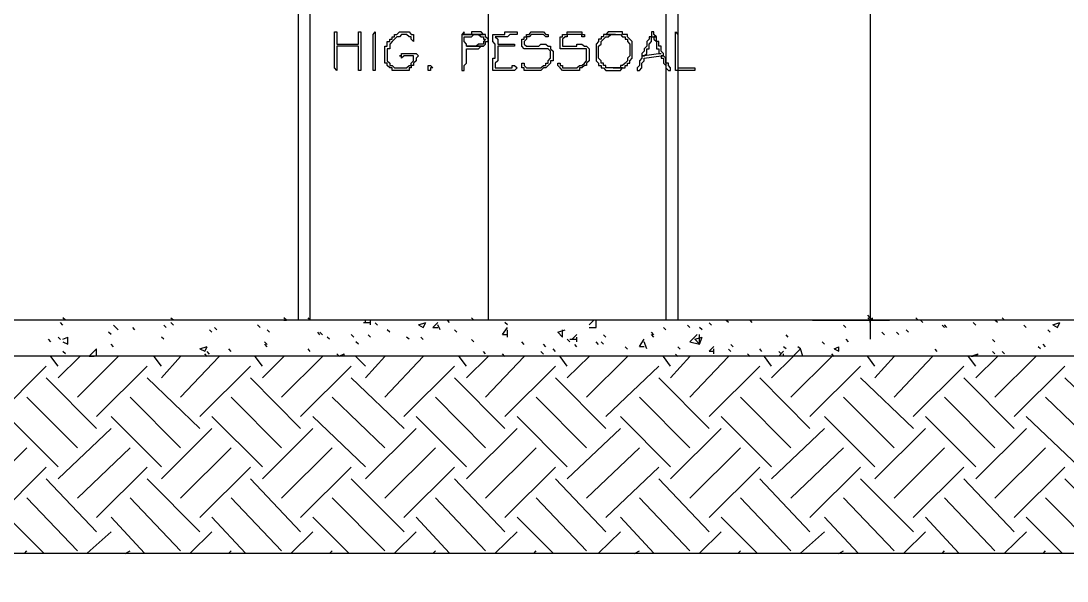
# Model space of a CAD drawing. Header units: millimetres. Extents: x -518.8 to -461.2, y 3.5 to 44.2.
# Drawn here: x -472.894 to -470.121, y 39.713 to 41.198 of the extents above; entities that cross this region are included whole.
import ezdxf

# ---------------------------------------------------------------- set-up
doc = ezdxf.new("R2010")
doc.units = ezdxf.units.MM
doc.header["$MEASUREMENT"] = 0
for name, color, linetype in [('16', 16, 'Continuous'), ('5', 5, 'Continuous'), ('6', 6, 'Continuous'), ('MYSOLIDS', 7, 'Continuous')]:
    doc.layers.add(name, color=color, linetype=linetype)

msp = doc.modelspace()

# ---------------------------------------------------------------- linework, layer by layer
at = {"layer": '16'}
for points in [[(-470.6436, 42.5631), (-470.6436, 40.3541)], [(-470.7963, 40.4052), (-470.5925, 40.4052)], [(-470.6436, 40.4112), (-470.6496, 40.418)], [(-470.6496, 40.4052), (-470.6436, 40.4052), (-470.6436, 40.4052), (-470.6496, 40.4112)], [(-470.6436, 40.3985), (-470.6436, 40.4052), (-470.6436, 40.4052), (-470.6369, 40.4052), (-470.6369, 40.4052), (-470.6369, 40.4112)], [(-470.6436, 40.4052), (-470.6436, 40.3985)]]:
    msp.add_lwpolyline(points, dxfattribs=at)
at = {"layer": '5'}
for points in [[(-464.7361, 40.4052), (-478.9196, 40.4052)], [(-469.0963, 40.3097), (-478.9196, 40.3097)]]:
    msp.add_lwpolyline(points, dxfattribs=at)
at = {"layer": '6'}
for points in [[(-472.1587, 40.4052), (-472.1587, 42.512), (-471.1527, 42.512), (-471.1527, 40.4052)], [(-472.1271, 40.4052), (-472.1271, 42.4804), (-472.1271, 42.4804), (-471.185, 42.4804), (-471.185, 42.4804), (-471.185, 40.4052)], [(-471.6557, 42.4804), (-471.6557, 40.4052)], [(-472.7827, 40.3917), (-472.7887, 40.3985)], [(-472.776, 40.4052), (-472.7827, 40.4112)], [(-472.4895, 40.4045), (-472.4963, 40.4105)], [(-472.4895, 40.3917), (-472.4963, 40.3985)], [(-472.1902, 40.4052), (-472.197, 40.4112)], [(-472.197, 40.4052), (-472.1902, 40.4052)], [(-472.1271, 40.4052), (-472.1331, 40.4112)], [(-471.9865, 40.3985), (-471.9677, 40.3985)], [(-471.9805, 40.3985), (-471.9805, 40.4052)], [(-471.9677, 40.3924), (-471.9677, 40.4052)], [(-471.9489, 40.3917), (-471.9549, 40.3977)], [(-471.8406, 40.3924), (-471.8211, 40.3985)], [(-471.8278, 40.3857), (-471.8211, 40.3985)], [(-471.8023, 40.3857), (-471.7895, 40.3985)], [(-471.7579, 40.3985), (-471.7639, 40.4045)], [(-471.694, 40.4045), (-471.7, 40.4112)], [(-471.6045, 40.3924), (-471.6113, 40.3985)], [(-471.388, 40.3924), (-471.376, 40.4052)], [(-471.3692, 40.3857), (-471.3692, 40.4052)], [(-471.0639, 40.3917), (-471.0699, 40.3977)], [(-471.0188, 40.3985), (-471.0256, 40.4045)], [(-470.9557, 40.3985), (-470.9617, 40.4045)], [(-470.6369, 40.4045), (-470.6436, 40.4112)], [(-470.5158, 40.4052), (-470.5226, 40.4112)], [(-470.5158, 40.4052), (-470.5226, 40.4112)], [(-470.5038, 40.3985), (-470.5098, 40.4045)], [(-470.3632, 40.3917), (-470.3699, 40.3985)], [(-470.306, 40.3985), (-470.3128, 40.4045)], [(-470.2872, 40.4045), (-470.2933, 40.4112)], [(-470.1594, 40.3924), (-470.1406, 40.3985)], [(-470.1466, 40.3857), (-470.1406, 40.3985)], [(-472.6549, 40.3669), (-472.6617, 40.3729)], [(-472.6421, 40.3857), (-472.6489, 40.3917)], [(-472.6361, 40.3789), (-472.6421, 40.3857)], [(-472.5918, 40.3789), (-472.5978, 40.3857)], [(-472.509, 40.3857), (-472.5151, 40.3917)], [(-472.388, 40.3729), (-472.394, 40.3797)], [(-472.3752, 40.3789), (-472.3812, 40.3857)], [(-472.2602, 40.3857), (-472.2669, 40.3924)], [(-472.2354, 40.3729), (-472.2414, 40.3789)], [(-472.1015, 40.3661), (-472.1075, 40.3729)], [(-472.0948, 40.3661), (-472.1015, 40.3729)], [(-471.9166, 40.3729), (-471.9233, 40.3789)], [(-471.8406, 40.3924), (-471.8278, 40.3857)], [(-471.8023, 40.3857), (-471.7895, 40.3857)], [(-471.7827, 40.3797), (-471.7895, 40.3924)], [(-471.7384, 40.3729), (-471.7451, 40.3797)], [(-471.6173, 40.3669), (-471.6045, 40.3857)], [(-471.6045, 40.3601), (-471.6045, 40.3797)], [(-471.4714, 40.3729), (-471.4519, 40.3797)], [(-471.4714, 40.3729), (-471.4587, 40.3601)], [(-471.4587, 40.3601), (-471.4587, 40.3797)], [(-471.388, 40.3857), (-471.3692, 40.3857)], [(-471.2166, 40.3661), (-471.2226, 40.3729)], [(-471.185, 40.3789), (-471.191, 40.3857)], [(-471.1211, 40.3857), (-471.1271, 40.3917)], [(-471.0887, 40.3797), (-471.0955, 40.3857)], [(-470.7075, 40.3857), (-470.7136, 40.3917)], [(-470.6053, 40.3661), (-470.6121, 40.3729)], [(-470.5669, 40.3669), (-470.5737, 40.3729)], [(-470.5414, 40.3729), (-470.5481, 40.3789)], [(-470.4459, 40.3857), (-470.4527, 40.3917)], [(-470.4399, 40.3857), (-470.4459, 40.3924)], [(-470.2301, 40.3857), (-470.2361, 40.3917)], [(-470.1662, 40.3729), (-470.1722, 40.3789)], [(-470.1594, 40.3924), (-470.1466, 40.3857)], [(-472.8143, 40.3473), (-472.8211, 40.3541)], [(-472.7887, 40.3533), (-472.7955, 40.3601)], [(-472.7827, 40.3541), (-472.7699, 40.3601)], [(-472.7827, 40.3473), (-472.7699, 40.3413)], [(-472.7699, 40.3413), (-472.7699, 40.3601)], [(-472.6489, 40.3345), (-472.6549, 40.3413)], [(-472.5151, 40.3541), (-472.5218, 40.3601)], [(-472.2414, 40.3406), (-472.2481, 40.3473)], [(-472.2414, 40.3345), (-472.2474, 40.3413)], [(-472.076, 40.3541), (-472.082, 40.3601)], [(-472.0121, 40.3601), (-472.0188, 40.3669)], [(-471.9993, 40.3413), (-472.006, 40.3473)], [(-471.9677, 40.3601), (-471.9737, 40.3661)], [(-471.8654, 40.3541), (-471.8722, 40.3601)], [(-471.8278, 40.3533), (-471.8339, 40.3601)], [(-471.694, 40.3473), (-471.7, 40.3533)], [(-471.6173, 40.3669), (-471.6045, 40.3669)], [(-471.5602, 40.3406), (-471.5669, 40.3473)], [(-471.503, 40.3345), (-471.509, 40.3413)], [(-471.4391, 40.3473), (-471.4459, 40.3541)], [(-471.4391, 40.3541), (-471.4203, 40.3541)], [(-471.4331, 40.3541), (-471.4203, 40.3669)], [(-471.4203, 40.3473), (-471.4203, 40.3601)], [(-471.3632, 40.3406), (-471.3692, 40.3473)], [(-471.3504, 40.3413), (-471.3564, 40.3473)], [(-471.3436, 40.3601), (-471.3504, 40.3661)], [(-471.2549, 40.3353), (-471.2421, 40.3541)], [(-471.2354, 40.3285), (-471.2421, 40.3473)], [(-471.2166, 40.3601), (-471.2226, 40.3669)], [(-471.1211, 40.3473), (-471.1015, 40.3669)], [(-471.1211, 40.3473), (-471.0955, 40.3413)], [(-471.1083, 40.3541), (-471.0887, 40.3601)], [(-471.1083, 40.3541), (-471.0955, 40.3413)], [(-471.0955, 40.3413), (-471.0955, 40.3669)], [(-471.0955, 40.3413), (-471.0887, 40.3601)], [(-470.8602, 40.3601), (-470.8662, 40.3661)], [(-470.7647, 40.3413), (-470.7707, 40.3473)], [(-470.7008, 40.3473), (-470.7068, 40.3541)], [(-470.3128, 40.3473), (-470.3188, 40.3533)], [(-470.179, 40.3345), (-470.185, 40.3413)], [(-472.776, 40.3157), (-472.7827, 40.3218)], [(-472.7128, 40.3097), (-472.6933, 40.3285)], [(-472.6933, 40.3097), (-472.6933, 40.3285)], [(-472.4196, 40.3285), (-472.4008, 40.3353)], [(-472.4196, 40.3285), (-472.4068, 40.3225)], [(-472.4068, 40.3225), (-472.4008, 40.3345)], [(-472.4008, 40.309), (-472.4068, 40.3157)], [(-472.394, 40.315), (-472.4008, 40.3218)], [(-472.3369, 40.3218), (-472.3429, 40.3285)], [(-472.1271, 40.3218), (-472.1331, 40.3285)], [(-472.0504, 40.3097), (-472.0564, 40.3157)], [(-472.0504, 40.3097), (-472.0376, 40.3157)], [(-472.0376, 40.3097), (-472.0376, 40.3157)], [(-471.6624, 40.3157), (-471.6684, 40.3218)], [(-471.6113, 40.309), (-471.6173, 40.3157)], [(-471.509, 40.315), (-471.5158, 40.3218)], [(-471.4775, 40.3218), (-471.4835, 40.3285)], [(-471.4203, 40.3345), (-471.4263, 40.3406)], [(-471.2865, 40.3278), (-471.2925, 40.3345)], [(-471.2549, 40.3353), (-471.2421, 40.3353)], [(-471.1527, 40.309), (-471.1594, 40.315)], [(-471.1466, 40.3278), (-471.1527, 40.3345)], [(-471.0699, 40.3225), (-471.0572, 40.3353)], [(-471.0699, 40.3225), (-471.0572, 40.3225)], [(-471.0572, 40.3157), (-471.0572, 40.3285)], [(-471.0128, 40.3218), (-471.0188, 40.3278)], [(-471.006, 40.3345), (-471.0128, 40.3406)], [(-470.9617, 40.309), (-470.9684, 40.3157)], [(-470.9301, 40.3218), (-470.9361, 40.3285)], [(-470.8857, 40.3097), (-470.873, 40.3225)], [(-470.879, 40.3157), (-470.8857, 40.3218)], [(-470.8662, 40.3285), (-470.873, 40.3345)], [(-470.873, 40.3097), (-470.873, 40.3157)], [(-470.8474, 40.3097), (-470.8278, 40.3285)], [(-470.8278, 40.3285), (-470.8346, 40.3345)], [(-470.8218, 40.3097), (-470.8278, 40.3285)], [(-470.7391, 40.309), (-470.7451, 40.3157)], [(-470.7391, 40.3285), (-470.7263, 40.3345)], [(-470.7391, 40.3285), (-470.7263, 40.3225)], [(-470.7263, 40.3225), (-470.7263, 40.3345)], [(-470.4654, 40.3218), (-470.4714, 40.3278)], [(-470.376, 40.3097), (-470.3572, 40.3157)], [(-470.3632, 40.3097), (-470.3572, 40.3157)], [(-470.3128, 40.3157), (-470.3188, 40.3218)], [(-470.2872, 40.3157), (-470.2933, 40.3218)], [(-470.1918, 40.3285), (-470.1978, 40.3345)], [(-472.7955, 40.2834), (-472.8143, 40.309)], [(-472.7955, 40.2518), (-472.7376, 40.309)], [(-472.7444, 40.2007), (-472.6361, 40.309)], [(-472.7128, 40.3097), (-472.7, 40.3097)], [(-472.5218, 40.2834), (-472.5406, 40.309)], [(-472.5218, 40.2518), (-472.4707, 40.309)], [(-472.4707, 40.2007), (-472.3684, 40.309)], [(-472.2542, 40.2834), (-472.273, 40.309)], [(-472.2542, 40.2518), (-472.197, 40.309)], [(-472.203, 40.2007), (-472.0948, 40.309)], [(-471.9805, 40.2834), (-472.006, 40.309)], [(-471.9805, 40.2518), (-471.9293, 40.309)], [(-471.9293, 40.2007), (-471.8278, 40.309)], [(-471.7128, 40.2834), (-471.7324, 40.309)], [(-471.7128, 40.2518), (-471.6557, 40.309)], [(-471.6624, 40.2007), (-471.5602, 40.309)], [(-471.4459, 40.2834), (-471.4647, 40.309)], [(-471.4459, 40.2518), (-471.388, 40.309)], [(-471.3948, 40.2007), (-471.2865, 40.309)], [(-471.1722, 40.2834), (-471.191, 40.309)], [(-471.1722, 40.2518), (-471.1211, 40.309)], [(-471.1211, 40.2007), (-471.0188, 40.309)], [(-470.9045, 40.2834), (-470.9233, 40.309)], [(-470.9045, 40.2518), (-470.8474, 40.309)], [(-470.8534, 40.2007), (-470.7451, 40.309)], [(-470.6308, 40.2834), (-470.6496, 40.309)], [(-470.6308, 40.2518), (-470.5797, 40.309)], [(-470.5797, 40.2007), (-470.4782, 40.309)], [(-470.3632, 40.2834), (-470.3827, 40.309)], [(-470.376, 40.3097), (-470.3699, 40.3097)], [(-470.3632, 40.2518), (-470.306, 40.309)], [(-470.3128, 40.2007), (-470.2045, 40.309)], [(-461.203, 40.2578), (-461.203, 39.8436), (-461.8835, 39.8436), (-461.8835, 36.909), (-469.5293, 36.909), (-469.5293, 39.7864), (-480.5489, 39.7864), (-480.5489, 40.2067)], [(-472.9609, 40.1496), (-472.8271, 40.2834)], [(-472.6933, 40.1496), (-472.5594, 40.2834)], [(-472.4196, 40.1496), (-472.2857, 40.2834)], [(-472.1527, 40.1496), (-472.0188, 40.2834)], [(-471.879, 40.1496), (-471.7451, 40.2834)], [(-471.6113, 40.1496), (-471.4775, 40.2834)], [(-471.3436, 40.1496), (-471.2038, 40.2834)], [(-471.0699, 40.1496), (-470.9361, 40.2834)], [(-470.803, 40.1496), (-470.6692, 40.2834)], [(-470.5293, 40.1496), (-470.3955, 40.2834)], [(-470.2617, 40.1496), (-470.1278, 40.2834)], [(-472.6933, 40.118), (-472.8271, 40.2518)], [(-472.4196, 40.118), (-472.5594, 40.2518)], [(-472.1527, 40.118), (-472.2857, 40.2518)], [(-471.8782, 40.118), (-472.0188, 40.2518)], [(-471.6113, 40.118), (-471.7451, 40.2518)], [(-471.3436, 40.118), (-471.4775, 40.2518)], [(-471.0699, 40.118), (-471.2038, 40.2518)], [(-470.803, 40.118), (-470.9361, 40.2518)], [(-470.5286, 40.118), (-470.6692, 40.2518)], [(-470.2617, 40.118), (-470.3955, 40.2518)], [(-469.988, 40.118), (-470.1278, 40.2518)], [(-472.7444, 40.0669), (-472.8782, 40.2007)], [(-472.4707, 40.0669), (-472.6045, 40.2007)], [(-472.203, 40.0669), (-472.3369, 40.2007)], [(-471.9293, 40.0669), (-472.0692, 40.2007)], [(-471.6624, 40.0669), (-471.7955, 40.2007)], [(-471.3948, 40.0669), (-471.5286, 40.2007)], [(-471.1211, 40.0669), (-471.2549, 40.2007)], [(-470.8534, 40.0669), (-470.9872, 40.2007)], [(-470.5797, 40.0669), (-470.7136, 40.2007)], [(-470.3128, 40.0669), (-470.4459, 40.2007)], [(-470.0391, 40.0669), (-470.179, 40.2007)], [(-472.7955, 40.0165), (-472.9286, 40.1496)], [(-472.5218, 40.0165), (-472.6549, 40.1496)], [(-472.2542, 40.0165), (-472.388, 40.1496)], [(-471.9805, 40.0165), (-472.1203, 40.1496)], [(-471.7128, 40.0165), (-471.8466, 40.1496)], [(-471.4459, 40.0165), (-471.579, 40.1496)], [(-471.1722, 40.0165), (-471.3053, 40.1496)], [(-470.9045, 40.0165), (-471.0384, 40.1496)], [(-470.6308, 40.0165), (-470.7647, 40.1496)], [(-470.3632, 40.0165), (-470.497, 40.1496)], [(-470.0895, 40.0165), (-470.2301, 40.1496)], [(-472.7955, 39.9842), (-472.6549, 40.118)], [(-472.5218, 39.9842), (-472.388, 40.118)], [(-472.2542, 39.9842), (-472.1203, 40.118)], [(-471.9805, 39.9842), (-471.8466, 40.118)], [(-471.7128, 39.9842), (-471.579, 40.118)], [(-471.4459, 39.9842), (-471.3053, 40.118)], [(-471.1722, 39.9842), (-471.0384, 40.118)], [(-470.9045, 39.9842), (-470.7647, 40.118)], [(-470.6308, 39.9842), (-470.497, 40.118)], [(-470.3632, 39.9842), (-470.2293, 40.118)], [(-473.0121, 39.933), (-472.8782, 40.0669)], [(-472.7444, 39.933), (-472.6045, 40.0669)], [(-472.4707, 39.933), (-472.3369, 40.0669)], [(-472.203, 39.933), (-472.0692, 40.0669)], [(-471.9293, 39.933), (-471.7955, 40.0669)], [(-471.6624, 39.933), (-471.5286, 40.0669)], [(-471.3948, 39.933), (-471.2549, 40.0669)], [(-471.1211, 39.933), (-470.9872, 40.0669)], [(-470.8534, 39.933), (-470.7136, 40.0669)], [(-470.5797, 39.933), (-470.4459, 40.0669)], [(-470.3128, 39.933), (-470.179, 40.0669)], [(-472.9609, 39.8819), (-472.8271, 40.0157)], [(-472.6933, 39.8819), (-472.5594, 40.0157)], [(-472.4196, 39.8819), (-472.2857, 40.0157)], [(-472.1527, 39.8819), (-472.0188, 40.0157)], [(-471.879, 39.8819), (-471.7451, 40.0157)], [(-471.6113, 39.8819), (-471.4775, 40.0157)], [(-471.3436, 39.8819), (-471.2038, 40.0157)], [(-471.0699, 39.8819), (-470.9361, 40.0157)], [(-470.803, 39.8819), (-470.6692, 40.0157)], [(-470.5293, 39.8819), (-470.3955, 40.0157)], [(-470.2617, 39.8819), (-470.1278, 40.0157)], [(-472.6933, 39.8443), (-472.8271, 39.9842)], [(-472.4196, 39.8443), (-472.5594, 39.9842)], [(-472.1527, 39.8443), (-472.2857, 39.9842)], [(-471.8782, 39.8443), (-472.0188, 39.9842)], [(-471.6113, 39.8443), (-471.7451, 39.9842)], [(-471.3436, 39.8443), (-471.4775, 39.9842)], [(-471.0699, 39.8443), (-471.2038, 39.9842)], [(-470.803, 39.8443), (-470.9361, 39.9842)], [(-470.5286, 39.8443), (-470.6692, 39.9842)], [(-470.2617, 39.8443), (-470.3955, 39.9842)], [(-469.988, 39.8443), (-470.1278, 39.9842)], [(-472.7444, 39.7932), (-472.8782, 39.9338)], [(-472.4707, 39.7932), (-472.6045, 39.9338)], [(-472.203, 39.7932), (-472.3369, 39.9338)], [(-471.9293, 39.7932), (-472.0692, 39.9338)], [(-471.6624, 39.7932), (-471.7955, 39.9338)], [(-471.3948, 39.7932), (-471.5286, 39.9338)], [(-471.1211, 39.7932), (-471.2549, 39.9338)], [(-470.8534, 39.7932), (-470.9872, 39.9338)], [(-470.5797, 39.7932), (-470.7136, 39.9338)], [(-470.3128, 39.7932), (-470.4459, 39.9338)], [(-470.0391, 39.7932), (-470.179, 39.9338)], [(-472.8331, 39.7872), (-472.9286, 39.8827)], [(-472.5662, 39.7872), (-472.6549, 39.8827)], [(-472.2985, 39.7872), (-472.388, 39.8827)], [(-472.0248, 39.7872), (-472.1203, 39.8827)], [(-471.7579, 39.7872), (-471.8466, 39.8827)], [(-471.4835, 39.7872), (-471.579, 39.8827)], [(-471.2166, 39.7872), (-471.3053, 39.8827)], [(-470.9429, 39.7872), (-471.0384, 39.8827)], [(-470.6752, 39.7872), (-470.7647, 39.8827)], [(-470.4083, 39.7872), (-470.497, 39.8827)], [(-470.1346, 39.7872), (-470.2301, 39.8827)], [(-472.7188, 39.7872), (-472.6549, 39.8443)], [(-472.4451, 39.7872), (-472.388, 39.8443)], [(-472.1775, 39.7872), (-472.1203, 39.8443)], [(-471.9038, 39.7872), (-471.8466, 39.8443)], [(-471.6369, 39.7872), (-471.579, 39.8443)], [(-471.3632, 39.7872), (-471.3053, 39.8443)], [(-471.0955, 39.7872), (-471.0384, 39.8443)], [(-470.8278, 39.7872), (-470.7647, 39.8443)], [(-470.5542, 39.7872), (-470.497, 39.8443)], [(-470.2872, 39.7872), (-470.2293, 39.8443)], [(-472.8842, 39.7864), (-472.8782, 39.7932)], [(-472.6173, 39.7864), (-472.6045, 39.7932)], [(-472.3436, 39.7864), (-472.3369, 39.7932)], [(-472.076, 39.7864), (-472.0692, 39.7932)], [(-471.8023, 39.7864), (-471.7955, 39.7932)], [(-471.5346, 39.7864), (-471.5286, 39.7932)], [(-471.2677, 39.7864), (-471.2549, 39.7932)], [(-470.994, 39.7864), (-470.9872, 39.7932)], [(-470.7263, 39.7864), (-470.7136, 39.7932)], [(-470.4527, 39.7864), (-470.4459, 39.7932)], [(-470.185, 39.7864), (-470.179, 39.7932)]]:
    msp.add_lwpolyline(points, dxfattribs=at)
at = {"layer": 'MYSOLIDS'}
for points in [[(-471.9993, 41.1308), (-472.006, 41.1308), (-472.006, 41.1308), (-472.0121, 41.1308), (-472.0188, 41.1308), (-472.0248, 41.1308), (-472.0248, 41.1308), (-472.0316, 41.1308), (-472.0376, 41.1308), (-472.0376, 41.1308), (-472.0444, 41.1308), (-472.0504, 41.1308), (-472.0504, 41.1308), (-472.0564, 41.1308), (-472.0564, 41.0736), (-472.0564, 41.0669), (-472.0564, 41.0669), (-472.0564, 41.0669), (-472.0564, 41.0669), (-472.0564, 41.0669), (-472.0564, 41.0669), (-472.0632, 41.0736), (-472.0632, 41.0736), (-472.0632, 41.1624), (-472.0632, 41.1691), (-472.0632, 41.1691), (-472.0564, 41.1691), (-472.0564, 41.1691), (-472.0564, 41.1691), (-472.0564, 41.1691), (-472.0564, 41.1624), (-472.0564, 41.1624), (-472.0564, 41.1368), (-472.0504, 41.1368), (-472.0444, 41.1368), (-472.0376, 41.1368), (-472.0376, 41.1368), (-472.0316, 41.1368), (-472.0248, 41.1368), (-472.0248, 41.1368), (-472.0188, 41.1368), (-472.0121, 41.1368), (-472.006, 41.1368), (-472.006, 41.1368), (-471.9993, 41.1368), (-471.9993, 41.1436), (-471.9993, 41.1496), (-471.9993, 41.1563), (-471.9993, 41.1563), (-471.9993, 41.1624), (-471.9993, 41.1624), (-471.9993, 41.1624), (-471.9993, 41.1624), (-471.9993, 41.1691), (-471.9993, 41.1691), (-471.9933, 41.1691), (-471.9933, 41.1691), (-471.9933, 41.1624), (-471.9933, 41.1624), (-471.9933, 41.1624), (-471.9933, 41.1563), (-471.9933, 41.1496), (-471.9933, 41.1436), (-471.9933, 41.1436), (-471.9933, 41.1368), (-471.9933, 41.1308), (-471.9933, 41.1308), (-471.9933, 41.124), (-471.9933, 41.118), (-471.9933, 41.112), (-471.9933, 41.112), (-471.9933, 41.1052), (-471.9933, 41.0992), (-471.9933, 41.0924), (-471.9933, 41.0924), (-471.9933, 41.0864), (-471.9933, 41.0797), (-471.9933, 41.0797), (-471.9933, 41.0736), (-471.9933, 41.0736), (-471.9933, 41.0736), (-471.9933, 41.0669), (-471.9933, 41.0669), (-471.9933, 41.0669), (-471.9933, 41.0669), (-471.9993, 41.0669), (-471.9993, 41.0669), (-471.9993, 41.0736), (-471.9993, 41.0736), (-471.9993, 41.0736), (-471.9993, 41.0736), (-471.9993, 41.0797), (-471.9993, 41.0864), (-471.9993, 41.0924), (-471.9993, 41.0924), (-471.9993, 41.0992), (-471.9993, 41.1052), (-471.9993, 41.112), (-471.9993, 41.112), (-471.9993, 41.118), (-471.9993, 41.124), (-471.9993, 41.124), (-471.9993, 41.1308), (-471.9993, 41.1308), (-471.9993, 41.1308), (-471.9993, 41.1308), (-471.9993, 41.1308)], [(-471.9549, 41.1052), (-471.9549, 41.1052), (-471.9549, 41.0992), (-471.9549, 41.0924), (-471.9549, 41.0924), (-471.9549, 41.0864), (-471.9549, 41.0797), (-471.9549, 41.0736), (-471.9549, 41.0736), (-471.9549, 41.0736), (-471.9549, 41.0669), (-471.9549, 41.0669), (-471.9609, 41.0669), (-471.9609, 41.0669), (-471.9609, 41.0669), (-471.9609, 41.0669), (-471.9609, 41.0736), (-471.9609, 41.0736), (-471.9609, 41.0736), (-471.9609, 41.0736), (-471.9609, 41.0736), (-471.9609, 41.0797), (-471.9609, 41.0864), (-471.9609, 41.0864), (-471.9609, 41.0924), (-471.9609, 41.0992), (-471.9609, 41.1052), (-471.9609, 41.1052), (-471.9609, 41.112), (-471.9609, 41.118), (-471.9609, 41.124), (-471.9609, 41.124), (-471.9609, 41.1308), (-471.9609, 41.1368), (-471.9609, 41.1436), (-471.9609, 41.1436), (-471.9609, 41.1496), (-471.9609, 41.1563), (-471.9609, 41.1563), (-471.9609, 41.1624), (-471.9609, 41.1624), (-471.9609, 41.1624), (-471.9609, 41.1624), (-471.9609, 41.1624), (-471.9549, 41.1691), (-471.9549, 41.1691), (-471.9549, 41.1624), (-471.9549, 41.1624), (-471.9549, 41.1624), (-471.9549, 41.1624), (-471.9549, 41.1563), (-471.9549, 41.1563), (-471.9549, 41.1563), (-471.9549, 41.1496), (-471.9549, 41.1436), (-471.9549, 41.1368), (-471.9549, 41.1368), (-471.9549, 41.1308), (-471.9549, 41.124), (-471.9549, 41.118), (-471.9549, 41.118), (-471.9549, 41.112), (-471.9549, 41.1052), (-471.9549, 41.1052), (-471.9549, 41.1052), (-471.9549, 41.1052)], [(-471.8534, 41.1052), (-471.8534, 41.1052), (-471.8594, 41.1052), (-471.8654, 41.1052), (-471.8722, 41.1052), (-471.8722, 41.1052), (-471.8782, 41.1052), (-471.885, 41.0992), (-471.885, 41.0992), (-471.885, 41.1052), (-471.885, 41.1052), (-471.891, 41.1052), (-471.891, 41.1052), (-471.885, 41.1052), (-471.885, 41.112), (-471.885, 41.112), (-471.885, 41.112), (-471.8782, 41.112), (-471.8782, 41.112), (-471.8722, 41.112), (-471.8654, 41.112), (-471.8594, 41.112), (-471.8594, 41.112), (-471.8534, 41.112), (-471.8466, 41.112), (-471.8466, 41.112), (-471.8466, 41.112), (-471.8406, 41.1052), (-471.8406, 41.1052), (-471.8406, 41.1052), (-471.8466, 41.0992), (-471.8466, 41.0924), (-471.8466, 41.0924), (-471.8534, 41.0864), (-471.8534, 41.0797), (-471.8534, 41.0797), (-471.8594, 41.0797), (-471.8594, 41.0736), (-471.8654, 41.0736), (-471.8654, 41.0669), (-471.8722, 41.0669), (-471.8722, 41.0669), (-471.8782, 41.0669), (-471.885, 41.0669), (-471.885, 41.0669), (-471.891, 41.0669), (-471.891, 41.0669), (-471.8978, 41.0669), (-471.9038, 41.0669), (-471.9105, 41.0669), (-471.9105, 41.0736), (-471.9166, 41.0736), (-471.9166, 41.0736), (-471.9166, 41.0736), (-471.9233, 41.0797), (-471.9233, 41.0864), (-471.9293, 41.0864), (-471.9293, 41.0924), (-471.9293, 41.0992), (-471.9293, 41.0992), (-471.9293, 41.1052), (-471.9293, 41.1052), (-471.9293, 41.112), (-471.9293, 41.118), (-471.9293, 41.118), (-471.9293, 41.124), (-471.9293, 41.1308), (-471.9233, 41.1308), (-471.9233, 41.1368), (-471.9233, 41.1436), (-471.9166, 41.1436), (-471.9166, 41.1496), (-471.9105, 41.1496), (-471.9105, 41.1563), (-471.9038, 41.1563), (-471.9038, 41.1624), (-471.9038, 41.1624), (-471.8978, 41.1624), (-471.891, 41.1691), (-471.885, 41.1691), (-471.885, 41.1691), (-471.8782, 41.1691), (-471.8782, 41.1691), (-471.8722, 41.1691), (-471.8654, 41.1691), (-471.8654, 41.1691), (-471.8594, 41.1624), (-471.8594, 41.1624), (-471.8534, 41.1624), (-471.8534, 41.1563), (-471.8534, 41.1496), (-471.8534, 41.1496), (-471.8534, 41.1496), (-471.8534, 41.1496), (-471.8534, 41.1436), (-471.8534, 41.1436), (-471.8594, 41.1496), (-471.8594, 41.1496), (-471.8594, 41.1563), (-471.8594, 41.1563), (-471.8654, 41.1563), (-471.8722, 41.1624), (-471.8722, 41.1624), (-471.8782, 41.1624), (-471.885, 41.1624), (-471.885, 41.1624), (-471.891, 41.1563), (-471.891, 41.1563), (-471.8978, 41.1563), (-471.9038, 41.1496), (-471.9038, 41.1496), (-471.9105, 41.1436), (-471.9105, 41.1436), (-471.9105, 41.1436), (-471.9166, 41.1368), (-471.9166, 41.1368), (-471.9166, 41.1308), (-471.9166, 41.124), (-471.9233, 41.124), (-471.9233, 41.118), (-471.9233, 41.112), (-471.9233, 41.112), (-471.9233, 41.1052), (-471.9233, 41.1052), (-471.9233, 41.0992), (-471.9233, 41.0924), (-471.9166, 41.0864), (-471.9166, 41.0864), (-471.9166, 41.0797), (-471.9166, 41.0797), (-471.9105, 41.0797), (-471.9038, 41.0736), (-471.9038, 41.0736), (-471.8978, 41.0736), (-471.891, 41.0736), (-471.891, 41.0736), (-471.891, 41.0736), (-471.885, 41.0736), (-471.8782, 41.0736), (-471.8722, 41.0736), (-471.8722, 41.0736), (-471.8654, 41.0797), (-471.8654, 41.0797), (-471.8594, 41.0797), (-471.8594, 41.0864), (-471.8594, 41.0864), (-471.8534, 41.0924), (-471.8534, 41.0992), (-471.8534, 41.0992), (-471.8534, 41.1052), (-471.8534, 41.1052), (-471.8534, 41.1052), (-471.8534, 41.1052), (-471.8534, 41.1052)], [(-471.7196, 41.1691), (-471.7196, 41.1691), (-471.7256, 41.1624), (-471.7256, 41.1624), (-471.7256, 41.1624), (-471.6812, 41.1624), (-471.6812, 41.1624), (-471.6745, 41.1563), (-471.6745, 41.1563), (-471.6684, 41.1563), (-471.6684, 41.1563), (-471.6684, 41.1496), (-471.6624, 41.1496), (-471.6624, 41.1496), (-471.6684, 41.1436), (-471.6684, 41.1368), (-471.6745, 41.1368), (-471.6745, 41.1368), (-471.6812, 41.1368), (-471.6812, 41.1368), (-471.6872, 41.1308), (-471.6872, 41.1308), (-471.694, 41.1308), (-471.7, 41.1308), (-471.7068, 41.1308), (-471.7068, 41.1308), (-471.7128, 41.1308), (-471.6684, 41.1308), (-471.6684, 41.1308), (-471.6624, 41.1368), (-471.6624, 41.1368), (-471.6624, 41.1436), (-471.6557, 41.1436), (-471.6557, 41.1496), (-471.6557, 41.1496), (-471.6624, 41.1563), (-471.6624, 41.1563), (-471.6624, 41.1624), (-471.6684, 41.1624), (-471.7196, 41.1624), (-471.7196, 41.1691), (-471.7196, 41.1691), (-471.7196, 41.1691)], [(-471.7256, 41.1624), (-471.7256, 41.1563), (-471.7256, 41.1563), (-471.7256, 41.1496), (-471.7256, 41.1496), (-471.7256, 41.1436), (-471.7256, 41.1368), (-471.7256, 41.1368), (-471.7256, 41.1308), (-471.7256, 41.124), (-471.7256, 41.118), (-471.7256, 41.118), (-471.7256, 41.112), (-471.7256, 41.1052), (-471.7256, 41.0992), (-471.7256, 41.0992), (-471.7256, 41.0924), (-471.7256, 41.0864), (-471.7256, 41.0864), (-471.7256, 41.0797), (-471.7256, 41.0736), (-471.7256, 41.0736), (-471.7256, 41.0669), (-471.7196, 41.0669), (-471.7196, 41.0669), (-471.7196, 41.0736), (-471.7196, 41.0736), (-471.7196, 41.0797), (-471.7196, 41.0797), (-471.7128, 41.0864), (-471.7128, 41.0924), (-471.7128, 41.0924), (-471.7128, 41.0992), (-471.7128, 41.1052), (-471.7128, 41.112), (-471.7128, 41.112), (-471.7128, 41.118), (-471.7128, 41.118), (-471.7128, 41.124), (-471.7128, 41.124), (-471.7128, 41.124), (-471.7068, 41.124), (-471.7, 41.124), (-471.694, 41.124), (-471.6872, 41.124), (-471.6872, 41.124), (-471.6812, 41.124), (-471.6745, 41.1308), (-471.6745, 41.1308), (-471.6684, 41.1308), (-471.7128, 41.1308), (-471.7128, 41.1308), (-471.7128, 41.1368), (-471.7128, 41.1368), (-471.7196, 41.1436), (-471.7196, 41.1496), (-471.7196, 41.1563), (-471.7196, 41.1563), (-471.7128, 41.1563), (-471.7068, 41.1563), (-471.7, 41.1563), (-471.7, 41.1563), (-471.7, 41.1563), (-471.694, 41.1624), (-471.6872, 41.1624), (-471.6812, 41.1624), (-471.7256, 41.1624), (-471.7256, 41.1624)], [(-471.6872, 41.1691), (-471.6872, 41.1691), (-471.694, 41.1691), (-471.7, 41.1691), (-471.7, 41.1624), (-471.7068, 41.1624), (-471.7128, 41.1624), (-471.7196, 41.1624), (-471.6684, 41.1624), (-471.6684, 41.1624), (-471.6745, 41.1691), (-471.6812, 41.1691), (-471.6872, 41.1691), (-471.6872, 41.1691)], [(-471.6301, 41.1368), (-471.5857, 41.1368), (-471.5857, 41.1368), (-471.5857, 41.1368), (-471.5857, 41.1368), (-471.5857, 41.1368), (-471.5857, 41.1368), (-471.5857, 41.1308), (-471.5857, 41.1308), (-471.5857, 41.1308), (-471.5857, 41.1308), (-471.6301, 41.1308), (-471.6301, 41.124), (-471.6301, 41.124), (-471.6301, 41.124), (-471.6301, 41.124), (-471.6301, 41.118), (-471.6301, 41.112), (-471.6301, 41.112), (-471.6301, 41.1052), (-471.6301, 41.1052), (-471.6301, 41.0992), (-471.6301, 41.0924), (-471.6301, 41.0924), (-471.6369, 41.0864), (-471.6369, 41.0797), (-471.6369, 41.0736), (-471.6369, 41.0736), (-471.6301, 41.0736), (-471.6241, 41.0736), (-471.6173, 41.0736), (-471.6173, 41.0736), (-471.6113, 41.0736), (-471.6045, 41.0736), (-471.6045, 41.0736), (-471.5985, 41.0736), (-471.5918, 41.0736), (-471.5918, 41.0797), (-471.5857, 41.0797), (-471.5857, 41.0797), (-471.579, 41.0736), (-471.579, 41.0736), (-471.579, 41.0736), (-471.579, 41.0736), (-471.579, 41.0736), (-471.5857, 41.0669), (-471.5918, 41.0669), (-471.5918, 41.0669), (-471.5985, 41.0669), (-471.6045, 41.0669), (-471.6045, 41.0669), (-471.6113, 41.0669), (-471.6173, 41.0669), (-471.6173, 41.0669), (-471.6241, 41.0669), (-471.6301, 41.0669), (-471.6301, 41.0669), (-471.6369, 41.0669), (-471.6369, 41.0669), (-471.6429, 41.0669), (-471.6429, 41.0669), (-471.6429, 41.0736), (-471.6429, 41.0736), (-471.6429, 41.0736), (-471.6429, 41.0797), (-471.6429, 41.0797), (-471.6429, 41.0864), (-471.6429, 41.0924), (-471.6429, 41.0992), (-471.6369, 41.0992), (-471.6369, 41.1052), (-471.6369, 41.112), (-471.6369, 41.118), (-471.6369, 41.118), (-471.6369, 41.124), (-471.6369, 41.124), (-471.6369, 41.1308), (-471.6369, 41.1368), (-471.6429, 41.1436), (-471.6429, 41.1436), (-471.6429, 41.1496), (-471.6429, 41.1563), (-471.6429, 41.1563), (-471.6429, 41.1624), (-471.6429, 41.1624), (-471.6429, 41.1624), (-471.6429, 41.1624), (-471.6369, 41.1624), (-471.6369, 41.1624), (-471.6301, 41.1624), (-471.6241, 41.1624), (-471.6241, 41.1624), (-471.6173, 41.1624), (-471.6173, 41.1624), (-471.6113, 41.1624), (-471.6113, 41.1691), (-471.6045, 41.1691), (-471.5985, 41.1691), (-471.5918, 41.1691), (-471.5918, 41.1691), (-471.5857, 41.1691), (-471.5857, 41.1691), (-471.5857, 41.1691), (-471.579, 41.1691), (-471.579, 41.1691), (-471.579, 41.1624), (-471.579, 41.1624), (-471.579, 41.1624), (-471.579, 41.1624), (-471.5857, 41.1624), (-471.5857, 41.1624), (-471.5918, 41.1624), (-471.5985, 41.1624), (-471.6045, 41.1563), (-471.6113, 41.1563), (-471.6173, 41.1563), (-471.6241, 41.1563), (-471.6241, 41.1563), (-471.6301, 41.1563), (-471.6369, 41.1563), (-471.6369, 41.1563), (-471.6301, 41.1496), (-471.6301, 41.1496), (-471.6301, 41.1436), (-471.6301, 41.1368), (-471.6301, 41.1368), (-471.6301, 41.1368), (-471.6301, 41.1368), (-471.6301, 41.1368)], [(-471.503, 41.1563), (-471.503, 41.1563), (-471.503, 41.1563), (-471.503, 41.1563), (-471.503, 41.1563), (-471.509, 41.1624), (-471.509, 41.1624), (-471.5158, 41.1624), (-471.5218, 41.1624), (-471.5218, 41.1624), (-471.5286, 41.1624), (-471.5346, 41.1624), (-471.5346, 41.1624), (-471.5414, 41.1624), (-471.5474, 41.1563), (-471.5474, 41.1563), (-471.5542, 41.1563), (-471.5542, 41.1496), (-471.5602, 41.1436), (-471.5602, 41.1436), (-471.5602, 41.1436), (-471.5602, 41.1368), (-471.5542, 41.1308), (-471.5542, 41.1308), (-471.5474, 41.1308), (-471.5474, 41.1308), (-471.5414, 41.1308), (-471.5414, 41.1308), (-471.5346, 41.1308), (-471.5286, 41.1308), (-471.5286, 41.1308), (-471.5218, 41.1308), (-471.5158, 41.1368), (-471.509, 41.1368), (-471.509, 41.1368), (-471.503, 41.1368), (-471.4963, 41.1308), (-471.4963, 41.1308), (-471.4902, 41.1308), (-471.4902, 41.1308), (-471.4902, 41.124), (-471.4835, 41.118), (-471.4835, 41.118), (-471.4835, 41.112), (-471.4835, 41.112), (-471.4835, 41.1052), (-471.4835, 41.0992), (-471.4835, 41.0924), (-471.4902, 41.0924), (-471.4902, 41.0864), (-471.4902, 41.0864), (-471.4963, 41.0797), (-471.4963, 41.0797), (-471.4963, 41.0797), (-471.503, 41.0736), (-471.509, 41.0736), (-471.509, 41.0736), (-471.5158, 41.0669), (-471.5158, 41.0669), (-471.5218, 41.0669), (-471.5286, 41.0669), (-471.5346, 41.0669), (-471.5346, 41.0669), (-471.5414, 41.0669), (-471.5474, 41.0669), (-471.5474, 41.0669), (-471.5542, 41.0669), (-471.5602, 41.0669), (-471.5602, 41.0736), (-471.5669, 41.0736), (-471.5669, 41.0797), (-471.5669, 41.0797), (-471.5669, 41.0797), (-471.5669, 41.0864), (-471.5669, 41.0864), (-471.5669, 41.0864), (-471.5669, 41.0864), (-471.5602, 41.0864), (-471.5602, 41.0864), (-471.5602, 41.0797), (-471.5602, 41.0797), (-471.5602, 41.0797), (-471.5542, 41.0736), (-471.5542, 41.0736), (-471.5474, 41.0736), (-471.5414, 41.0736), (-471.5414, 41.0736), (-471.5346, 41.0736), (-471.5286, 41.0736), (-471.5218, 41.0736), (-471.5218, 41.0736), (-471.5158, 41.0736), (-471.509, 41.0797), (-471.509, 41.0797), (-471.503, 41.0797), (-471.503, 41.0797), (-471.503, 41.0864), (-471.4963, 41.0864), (-471.4963, 41.0924), (-471.4902, 41.0992), (-471.4902, 41.0992), (-471.4902, 41.1052), (-471.4902, 41.1052), (-471.4902, 41.112), (-471.4902, 41.118), (-471.4963, 41.124), (-471.4963, 41.124), (-471.4963, 41.124), (-471.503, 41.124), (-471.509, 41.124), (-471.509, 41.124), (-471.5158, 41.124), (-471.5158, 41.124), (-471.5218, 41.124), (-471.5286, 41.124), (-471.5346, 41.124), (-471.5346, 41.124), (-471.5414, 41.124), (-471.5474, 41.124), (-471.5542, 41.124), (-471.5542, 41.124), (-471.5602, 41.124), (-471.5602, 41.124), (-471.5669, 41.1308), (-471.5669, 41.1368), (-471.5669, 41.1368), (-471.5669, 41.1368), (-471.5669, 41.1436), (-471.5669, 41.1496), (-471.5602, 41.1496), (-471.5602, 41.1563), (-471.5542, 41.1563), (-471.5542, 41.1624), (-471.5474, 41.1624), (-471.5474, 41.1624), (-471.5414, 41.1691), (-471.5346, 41.1691), (-471.5346, 41.1691), (-471.5286, 41.1691), (-471.5218, 41.1691), (-471.5218, 41.1691), (-471.5158, 41.1691), (-471.509, 41.1691), (-471.509, 41.1691), (-471.503, 41.1624), (-471.4963, 41.1624), (-471.4963, 41.1563), (-471.4963, 41.1563), (-471.4963, 41.1563), (-471.4963, 41.1563), (-471.503, 41.1563), (-471.503, 41.1563), (-471.503, 41.1563), (-471.503, 41.1563), (-471.503, 41.1563)], [(-471.4008, 41.1563), (-471.4075, 41.1563), (-471.4075, 41.1563), (-471.4075, 41.1563), (-471.4075, 41.1563), (-471.4075, 41.1624), (-471.4136, 41.1624), (-471.4203, 41.1624), (-471.4203, 41.1624), (-471.4263, 41.1624), (-471.4263, 41.1624), (-471.4331, 41.1624), (-471.4391, 41.1624), (-471.4459, 41.1624), (-471.4459, 41.1563), (-471.4519, 41.1563), (-471.4519, 41.1563), (-471.4587, 41.1496), (-471.4587, 41.1436), (-471.4587, 41.1436), (-471.4587, 41.1436), (-471.4587, 41.1368), (-471.4587, 41.1308), (-471.4519, 41.1308), (-471.4519, 41.1308), (-471.4459, 41.1308), (-471.4459, 41.1308), (-471.4391, 41.1308), (-471.4331, 41.1308), (-471.4263, 41.1308), (-471.4263, 41.1308), (-471.4203, 41.1308), (-471.4203, 41.1368), (-471.4136, 41.1368), (-471.4075, 41.1368), (-471.4075, 41.1368), (-471.4008, 41.1308), (-471.3948, 41.1308), (-471.3948, 41.1308), (-471.3948, 41.1308), (-471.388, 41.124), (-471.388, 41.118), (-471.388, 41.118), (-471.388, 41.112), (-471.388, 41.112), (-471.388, 41.1052), (-471.388, 41.0992), (-471.388, 41.0924), (-471.388, 41.0924), (-471.3948, 41.0864), (-471.3948, 41.0864), (-471.3948, 41.0797), (-471.4008, 41.0797), (-471.4008, 41.0797), (-471.4075, 41.0736), (-471.4075, 41.0736), (-471.4136, 41.0736), (-471.4136, 41.0669), (-471.4203, 41.0669), (-471.4263, 41.0669), (-471.4331, 41.0669), (-471.4331, 41.0669), (-471.4391, 41.0669), (-471.4391, 41.0669), (-471.4459, 41.0669), (-471.4519, 41.0669), (-471.4587, 41.0669), (-471.4587, 41.0669), (-471.4647, 41.0736), (-471.4647, 41.0736), (-471.4714, 41.0797), (-471.4714, 41.0797), (-471.4714, 41.0797), (-471.4714, 41.0864), (-471.4714, 41.0864), (-471.4647, 41.0864), (-471.4647, 41.0864), (-471.4647, 41.0864), (-471.4647, 41.0864), (-471.4647, 41.0797), (-471.4647, 41.0797), (-471.4587, 41.0797), (-471.4587, 41.0736), (-471.4519, 41.0736), (-471.4519, 41.0736), (-471.4459, 41.0736), (-471.4391, 41.0736), (-471.4391, 41.0736), (-471.4331, 41.0736), (-471.4263, 41.0736), (-471.4203, 41.0736), (-471.4203, 41.0736), (-471.4136, 41.0797), (-471.4075, 41.0797), (-471.4075, 41.0797), (-471.4075, 41.0797), (-471.4008, 41.0864), (-471.4008, 41.0864), (-471.3948, 41.0924), (-471.3948, 41.0992), (-471.3948, 41.0992), (-471.3948, 41.1052), (-471.3948, 41.1052), (-471.3948, 41.112), (-471.3948, 41.118), (-471.3948, 41.124), (-471.3948, 41.124), (-471.4008, 41.124), (-471.4075, 41.124), (-471.4075, 41.124), (-471.4136, 41.124), (-471.4136, 41.124), (-471.4203, 41.124), (-471.4263, 41.124), (-471.4263, 41.124), (-471.4331, 41.124), (-471.4391, 41.124), (-471.4459, 41.124), (-471.4459, 41.124), (-471.4519, 41.124), (-471.4587, 41.124), (-471.4587, 41.124), (-471.4647, 41.124), (-471.4647, 41.1308), (-471.4647, 41.1368), (-471.4647, 41.1368), (-471.4647, 41.1368), (-471.4647, 41.1436), (-471.4647, 41.1496), (-471.4647, 41.1496), (-471.4647, 41.1563), (-471.4587, 41.1563), (-471.4587, 41.1624), (-471.4519, 41.1624), (-471.4459, 41.1624), (-471.4459, 41.1691), (-471.4391, 41.1691), (-471.4331, 41.1691), (-471.4263, 41.1691), (-471.4263, 41.1691), (-471.4263, 41.1691), (-471.4203, 41.1691), (-471.4136, 41.1691), (-471.4075, 41.1691), (-471.4075, 41.1624), (-471.4008, 41.1624), (-471.4008, 41.1563), (-471.4008, 41.1563), (-471.4008, 41.1563), (-471.4008, 41.1563), (-471.4008, 41.1563), (-471.4008, 41.1563), (-471.4008, 41.1563), (-471.4008, 41.1563), (-471.4008, 41.1563)], [(-471.3436, 41.1624), (-471.3504, 41.1624), (-471.3504, 41.1563), (-471.3564, 41.1563), (-471.3564, 41.1496), (-471.3632, 41.1496), (-471.3632, 41.1436), (-471.3632, 41.1436), (-471.3692, 41.1368), (-471.3692, 41.1308), (-471.3692, 41.1308), (-471.3692, 41.124), (-471.3692, 41.118), (-471.3692, 41.112), (-471.3692, 41.112), (-471.3692, 41.1052), (-471.3692, 41.0992), (-471.3692, 41.0992), (-471.3692, 41.0924), (-471.3632, 41.0864), (-471.3632, 41.0864), (-471.3632, 41.0797), (-471.3564, 41.0797), (-471.3564, 41.0736), (-471.3504, 41.0736), (-471.3504, 41.0736), (-471.3436, 41.0669), (-471.3436, 41.0669), (-471.3376, 41.0669), (-471.3308, 41.0669), (-471.3248, 41.0669), (-471.3248, 41.0669), (-471.3181, 41.0669), (-471.3181, 41.0669), (-471.3121, 41.0669), (-471.3053, 41.0669), (-471.3053, 41.0669), (-471.2993, 41.0736), (-471.3248, 41.0736), (-471.3308, 41.0736), (-471.3308, 41.0736), (-471.3376, 41.0736), (-471.3436, 41.0736), (-471.3436, 41.0797), (-471.3504, 41.0797), (-471.3504, 41.0864), (-471.3504, 41.0864), (-471.3564, 41.0864), (-471.3564, 41.0924), (-471.3564, 41.0924), (-471.3632, 41.0992), (-471.3632, 41.1052), (-471.3632, 41.1052), (-471.3632, 41.112), (-471.3632, 41.118), (-471.3632, 41.118), (-471.3632, 41.124), (-471.3632, 41.1308), (-471.3564, 41.1368), (-471.3564, 41.1368), (-471.3564, 41.1436), (-471.3564, 41.1436), (-471.3504, 41.1496), (-471.3504, 41.1496), (-471.3436, 41.1563), (-471.3436, 41.1563), (-471.3376, 41.1563), (-471.3308, 41.1624), (-471.3308, 41.1624), (-471.3248, 41.1624), (-471.3181, 41.1624), (-471.3436, 41.1624), (-471.3436, 41.1624)], [(-471.3181, 41.1691), (-471.3181, 41.1691), (-471.3248, 41.1691), (-471.3308, 41.1691), (-471.3308, 41.1691), (-471.3376, 41.1691), (-471.3436, 41.1624), (-471.3436, 41.1624), (-471.3181, 41.1624), (-471.3181, 41.1624), (-471.3121, 41.1624), (-471.3121, 41.1624), (-471.3053, 41.1624), (-471.2993, 41.1563), (-471.2993, 41.1563), (-471.2925, 41.1563), (-471.2925, 41.1496), (-471.2865, 41.1496), (-471.2865, 41.1496), (-471.2865, 41.1436), (-471.2805, 41.1368), (-471.2805, 41.1368), (-471.2805, 41.1308), (-471.2805, 41.124), (-471.2805, 41.118), (-471.2805, 41.118), (-471.2805, 41.118), (-471.2805, 41.112), (-471.2805, 41.1052), (-471.2805, 41.1052), (-471.2865, 41.0992), (-471.2865, 41.0992), (-471.2865, 41.0924), (-471.2925, 41.0864), (-471.2925, 41.0864), (-471.2993, 41.0797), (-471.2993, 41.0797), (-471.3053, 41.0797), (-471.3053, 41.0736), (-471.3121, 41.0736), (-471.3181, 41.0736), (-471.3181, 41.0736), (-471.3248, 41.0736), (-471.2993, 41.0736), (-471.2993, 41.0736), (-471.2925, 41.0736), (-471.2925, 41.0797), (-471.2865, 41.0797), (-471.2865, 41.0864), (-471.2805, 41.0864), (-471.2805, 41.0924), (-471.2805, 41.0924), (-471.2737, 41.0992), (-471.2737, 41.0992), (-471.2737, 41.1052), (-471.2737, 41.112), (-471.2737, 41.112), (-471.2737, 41.118), (-471.2737, 41.124), (-471.2737, 41.124), (-471.2737, 41.1308), (-471.2737, 41.1308), (-471.2737, 41.1368), (-471.2737, 41.1436), (-471.2737, 41.1436), (-471.2805, 41.1496), (-471.2805, 41.1496), (-471.2865, 41.1563), (-471.2865, 41.1563), (-471.2865, 41.1624), (-471.2925, 41.1624), (-471.2993, 41.1624), (-471.2993, 41.1691), (-471.3053, 41.1691), (-471.3121, 41.1691), (-471.3121, 41.1691), (-471.3181, 41.1691), (-471.3181, 41.1691)], [(-471.2098, 41.1563), (-471.2166, 41.1563), (-471.2166, 41.1563), (-471.2166, 41.1496), (-471.2166, 41.1496), (-471.2098, 41.1436), (-471.2098, 41.1368), (-471.2098, 41.1308), (-471.2098, 41.1308), (-471.2098, 41.124), (-471.2038, 41.124), (-471.2038, 41.118), (-471.2038, 41.112), (-471.197, 41.112), (-471.2421, 41.1052), (-471.2481, 41.1052), (-471.2481, 41.0992), (-471.2481, 41.0992), (-471.2549, 41.0924), (-471.2549, 41.0864), (-471.2549, 41.0864), (-471.2549, 41.0797), (-471.2549, 41.0797), (-471.2609, 41.0736), (-471.2609, 41.0736), (-471.2609, 41.0669), (-471.2549, 41.0669), (-471.2549, 41.0669), (-471.2549, 41.0669), (-471.2481, 41.0736), (-471.2481, 41.0797), (-471.2481, 41.0797), (-471.2481, 41.0864), (-471.2421, 41.0924), (-471.2421, 41.0924), (-471.2421, 41.0992), (-471.197, 41.1052), (-471.191, 41.1052), (-471.191, 41.1052), (-471.191, 41.112), (-471.197, 41.118), (-471.197, 41.118), (-471.197, 41.124), (-471.197, 41.1308), (-471.2038, 41.1308), (-471.2038, 41.1368), (-471.2038, 41.1368), (-471.2038, 41.1436), (-471.2098, 41.1436), (-471.2098, 41.1496), (-471.2098, 41.1496), (-471.2098, 41.1563), (-471.2098, 41.1563), (-471.2098, 41.1563)], [(-471.2166, 41.1691), (-471.2166, 41.1691), (-471.2226, 41.1691), (-471.2226, 41.1624), (-471.2226, 41.1624), (-471.2226, 41.1563), (-471.2293, 41.1563), (-471.2293, 41.1496), (-471.2354, 41.1436), (-471.2354, 41.1368), (-471.2354, 41.1308), (-471.2421, 41.124), (-471.2421, 41.124), (-471.2421, 41.118), (-471.2421, 41.118), (-471.2481, 41.112), (-471.2481, 41.1052), (-471.2421, 41.1052), (-471.2354, 41.112), (-471.2354, 41.112), (-471.2354, 41.118), (-471.2354, 41.124), (-471.2293, 41.124), (-471.2293, 41.1308), (-471.2293, 41.1308), (-471.2293, 41.1368), (-471.2293, 41.1368), (-471.2226, 41.1436), (-471.2226, 41.1496), (-471.2226, 41.1563), (-471.2166, 41.1563), (-471.2098, 41.1563), (-471.2166, 41.1624), (-471.2166, 41.1691), (-471.2166, 41.1691), (-471.2166, 41.1691)], [(-471.1527, 41.0736), (-471.1466, 41.0736), (-471.1399, 41.0736), (-471.1399, 41.0736), (-471.1339, 41.0736), (-471.1271, 41.0736), (-471.1271, 41.0736), (-471.1211, 41.0736), (-471.1143, 41.0736), (-471.1143, 41.0736), (-471.1083, 41.0736), (-471.1083, 41.0736), (-471.1083, 41.0736), (-471.1083, 41.0736), (-471.1083, 41.0736), (-471.1083, 41.0669), (-471.1143, 41.0669), (-471.1143, 41.0669), (-471.1211, 41.0669), (-471.1211, 41.0669), (-471.1271, 41.0669), (-471.1271, 41.0669), (-471.1339, 41.0669), (-471.1399, 41.0669), (-471.1399, 41.0669), (-471.1466, 41.0669), (-471.1527, 41.0669), (-471.1527, 41.0669), (-471.1527, 41.0669), (-471.1594, 41.0669), (-471.1594, 41.0669), (-471.1594, 41.0736), (-471.1594, 41.0736), (-471.1594, 41.0736), (-471.1594, 41.0736), (-471.1594, 41.0797), (-471.1594, 41.0864), (-471.1594, 41.0924), (-471.1594, 41.0924), (-471.1594, 41.0992), (-471.1594, 41.1052), (-471.1594, 41.1052), (-471.1594, 41.1112), (-471.1594, 41.118), (-471.1594, 41.124), (-471.1594, 41.124), (-471.1594, 41.1308), (-471.1594, 41.1308), (-471.1594, 41.1368), (-471.1594, 41.1436), (-471.1594, 41.1496), (-471.1594, 41.1496), (-471.1594, 41.1563), (-471.1594, 41.1624), (-471.1594, 41.1624), (-471.1594, 41.1624), (-471.1594, 41.1624), (-471.1594, 41.1691), (-471.1594, 41.1691), (-471.1527, 41.1624), (-471.1527, 41.1624), (-471.1527, 41.1624), (-471.1527, 41.1624), (-471.1527, 41.1624), (-471.1527, 41.1563), (-471.1527, 41.1496), (-471.1527, 41.1436), (-471.1527, 41.1436), (-471.1527, 41.1368), (-471.1527, 41.1308), (-471.1527, 41.1308), (-471.1527, 41.124), (-471.1527, 41.118), (-471.1527, 41.1112), (-471.1527, 41.1112), (-471.1527, 41.1052), (-471.1527, 41.1052), (-471.1527, 41.0992), (-471.1527, 41.0924), (-471.1527, 41.0924), (-471.1527, 41.0864), (-471.1527, 41.0864), (-471.1527, 41.0797), (-471.1527, 41.0736), (-471.1527, 41.0736), (-471.1527, 41.0736), (-471.1527, 41.0736), (-471.1527, 41.0736)], [(-471.191, 41.1052), (-471.197, 41.1052), (-471.197, 41.0992), (-471.191, 41.0992), (-471.191, 41.0924), (-471.191, 41.0864), (-471.191, 41.0864), (-471.185, 41.0797), (-471.185, 41.0736), (-471.1782, 41.0669), (-471.1782, 41.0669), (-471.1782, 41.0669), (-471.1722, 41.0669), (-471.1722, 41.0669), (-471.1722, 41.0736), (-471.1782, 41.0797), (-471.1782, 41.0864), (-471.185, 41.0864), (-471.185, 41.0924), (-471.185, 41.0992), (-471.191, 41.1052), (-471.191, 41.1052)], [(-471.8151, 41.0669), (-471.8151, 41.0669), (-471.8151, 41.0669), (-471.8151, 41.0736), (-471.8151, 41.0736), (-471.8151, 41.0797), (-471.8151, 41.0797), (-471.8083, 41.0797), (-471.8083, 41.0797), (-471.8083, 41.0797), (-471.8083, 41.0797), (-471.8023, 41.0736), (-471.8023, 41.0736), (-471.8083, 41.0736), (-471.8083, 41.0669), (-471.8083, 41.0669), (-471.8151, 41.0669), (-471.8151, 41.0669), (-471.8151, 41.0669), (-471.8151, 41.0669)]]:
    msp.add_lwpolyline(points, dxfattribs=at)

doc.saveas('drawing.dxf')
